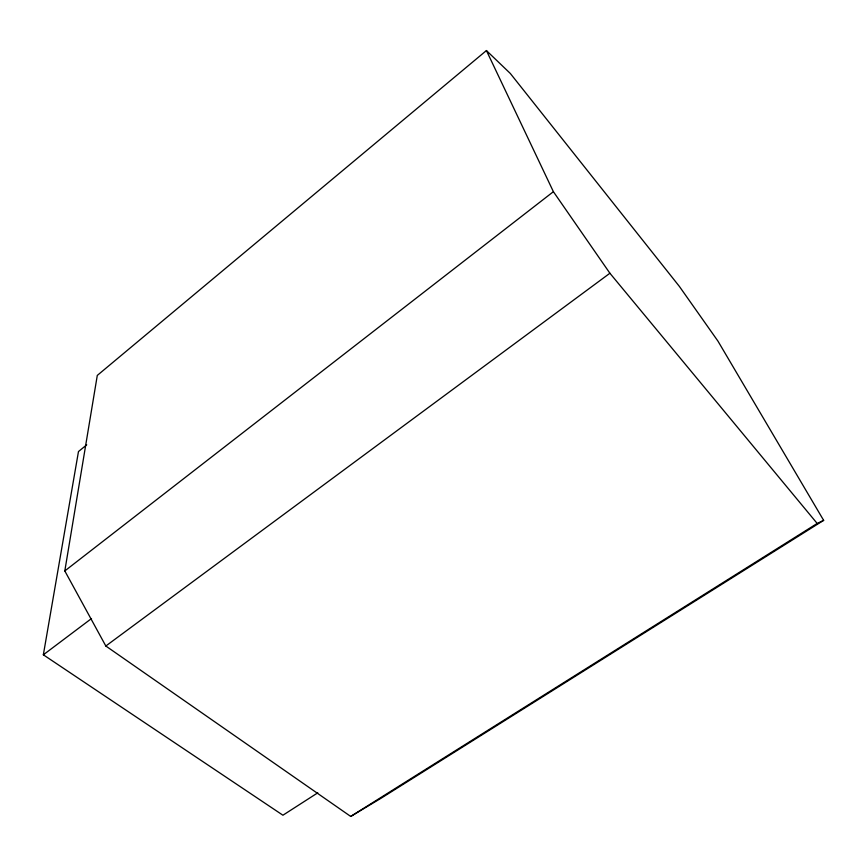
<?xml version="1.0" encoding="UTF-8"?>
<svg xmlns="http://www.w3.org/2000/svg" width="867" height="867" viewBox="0 0 867 867"><rect width="100%" height="100%" fill="white"/><g stroke="black" fill="none" stroke-linecap="round" stroke-linejoin="round"><path stroke-width="1.3" d="M64.808 570.941L97.288 375.422L486.42 50.557L510.316 73.467L679.37 286.403L717.952 341.121L823.65 520.352L380.841 798.377L350.723 816.443L105.828 646.013L64.808 570.941L553.395 191.683L486.42 50.557M317.777 792.817L282.924 815.218L43.35 654.802L78.474 451.544L86.733 444.825M43.35 654.802L91.523 618.539M105.828 646.013L609.902 273.246L817.18 523.451L823.65 520.352M350.723 816.443L817.18 523.451M553.395 191.683L609.902 273.246"/></g></svg>
